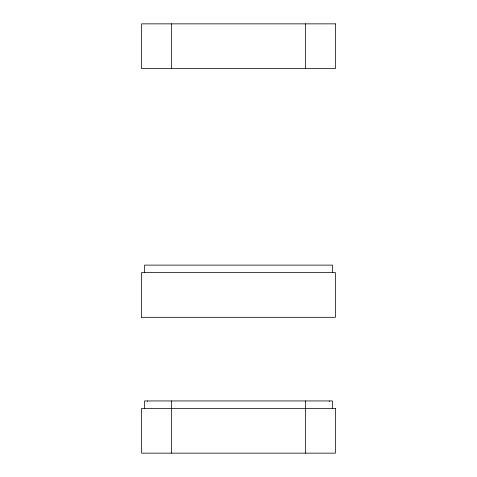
<?xml version="1.0" encoding="UTF-8"?>
<svg xmlns="http://www.w3.org/2000/svg" width="477" height="477" viewBox="0 0 477 477"><rect width="100%" height="100%" fill="white"/><g stroke="black" fill="none" stroke-linecap="round" stroke-linejoin="round"><path stroke-width="0.72" d="M141.55 317.318L335.45 317.318L335.45 272.576L141.55 272.576L141.633 317.318M332.469 272.576L332.469 265.117L144.531 265.117L144.531 272.576M332.469 408.401L332.469 400.948L144.531 400.948L144.531 408.401M329.482 400.948L329.482 401.413M305.62 23.85L305.62 68.599M305.62 400.948L305.62 453.15M171.38 23.85L171.38 68.599M171.38 400.948L171.38 453.15M147.518 400.948L147.518 401.413M335.45 23.85L141.55 23.85L141.55 68.599L335.45 68.599L335.45 23.85M335.45 408.401L141.55 408.401L141.55 453.15L335.45 453.15L335.45 408.401"/></g></svg>
